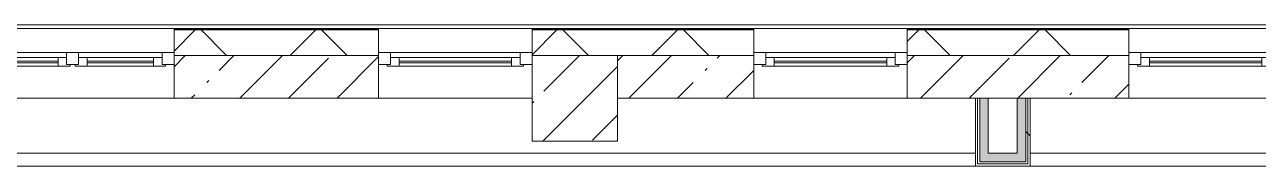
# Model space of a CAD drawing. Header units: millimetres. Extents: x -7229 to 193500, y -8553 to 29000.
# Drawn here: x 102574 to 109809, y 20753 to 21580 of the extents above; entities that cross this region are included whole.
import ezdxf

# ---------------------------------------------------------------- set-up
doc = ezdxf.new("R2010")
doc.units = ezdxf.units.MM
doc.layers.add('A-FLOR-1', color=7, linetype='Continuous', lineweight=5, true_color=0xaaaaaa)
doc.layers.add('I-WALL-1', color=7, linetype='Continuous', lineweight=5, true_color=0xe7e7e7)
for name, color, linetype, lineweight in [('A-GLAZ', 7, 'Continuous', 5), ('A-WALL', 7, 'Continuous', 5), ('A-WALL-1', 7, 'Continuous', 9), ('I-WALL', 7, 'Continuous', 5), ('S-COLS', 7, 'Continuous', 5)]:
    doc.layers.add(name, color=color, linetype=linetype, lineweight=lineweight)
pattern_1 = [(45, (0, 0), (-530.33, 530.33), []), (135, (0, 0), (-530.33, -530.33), [])]

# ---------------------------------------------------------------- blocks, each defined once
blk = doc.blocks.new('120_Окно_СКБ_1Ст - 120_Окно_СКБ_1Ст 900х2500_h_ с форточкой-22876038-1_2_1_птичка зашивка')
at = {"layer": 'A-GLAZ'}
for p, q in [((-450, -127), (-450, -57)), ((-450, -57), (-380, -57)), ((450, -57), (-450, -57)), ((-380, -57), (-380, -127)), ((380, -127), (380, -57)), ((380, -57), (450, -57)), ((450, -57), (450, -127)), ((-380, -127), (-450, -127)), ((-450, -127), (-400, -127)), ((-380, -127), (-400, -127)), ((-400, -127), (-400, -137)), ((-400, -137), (400, -137)), ((400, -137), (-400, -137)), ((380, -87), (-380, -87)), ((-380, -87), (-380, -127)), ((-330, -137), (-330, -87)), ((-330, -107), (330, -107)), ((330, -117), (-330, -117)), ((330, -137), (330, -87)), ((380, -127), (380, -87)), ((450, -127), (380, -127)), ((400, -127), (380, -127)), ((400, -127), (450, -127)), ((400, -137), (400, -127))]:
    blk.add_line(p, q, dxfattribs=at)
blk = doc.blocks.new('120_Окно_СКБ_1Ст - 120_Окно_СКБ_1Ст 900х2500_h_ с форточкой-V17-1_2_1_птичка зашивка')
at = {"layer": 'A-GLAZ'}
for p, q in [((-450, -127), (-450, -57)), ((-450, -57), (-380, -57)), ((450, -57), (-450, -57)), ((-380, -57), (-380, -127)), ((380, -127), (380, -57)), ((380, -57), (450, -57)), ((450, -57), (450, -127)), ((-380, -127), (-450, -127)), ((-450, -127), (-400, -127)), ((-380, -127), (-400, -127)), ((-400, -127), (-400, -137)), ((-400, -137), (400, -137)), ((400, -137), (-400, -137)), ((380, -87), (-380, -87)), ((-380, -87), (-380, -127)), ((-330, -137), (-330, -87)), ((-330, -107), (330, -107)), ((330, -117), (-330, -117)), ((330, -137), (330, -87)), ((380, -127), (380, -87)), ((450, -127), (380, -127)), ((400, -127), (380, -127)), ((400, -127), (450, -127)), ((400, -137), (400, -127))]:
    blk.add_line(p, q, dxfattribs=at)
blk = doc.blocks.new('BSC_Колонна _Прямоугольная - 500х500-23282986-1_2_1_птичка зашивка')
at = {"layer": 'S-COLS'}
h = blk.add_hatch(dxfattribs=at)
h.set_pattern_fill('FP_96', color=256, style=0, pattern_type=2)
h.set_pattern_definition([(45, (-105800, -21150), (-285.1231, 285.1231), []), (45, (-105514.88, -21150), (-285.1231, 285.1231), [504.031, -100.806, 16.764, -84.042])])
h.paths.add_polyline_path([(250, -250), (250, 250), (-250, 250), (-250, -250), (-54.3, -250)])
for p, q in [((250, 250), (-250, 250)), ((-250, 250), (-250, -250)), ((250, -250), (250, 250)), ((-250, -250), (250, -250))]:
    blk.add_line(p, q, dxfattribs=at)
blk = doc.blocks.new('120_Окно_СКБ_2Ст_Фрамуга сверху - 120_Окно_СКБ_2Ст_2300х2500_h_ ДОО-23103760-1_2_1_птичка зашивка')
at = {"layer": 'A-GLAZ'}
for p, q in [((-1150, -127), (-1150, -57)), ((-1150, -57), (-1080, -57)), ((1150, -57), (-1150, -57)), ((-1080, -57), (-1080, -127)), ((-1080, -57), (1080, -57)), ((520, -127), (520, -57)), ((520, -57), (590, -57)), ((590, -57), (590, -127)), ((1080, -127), (1080, -57)), ((1080, -57), (1150, -57)), ((1150, -57), (1150, -127)), ((-1080, -127), (-1150, -127)), ((-1150, -127), (-1100, -127)), ((-1080, -127), (-1100, -127)), ((-1100, -127), (-1100, -137)), ((-1100, -137), (540, -137)), ((540, -137), (-1100, -137)), ((520, -87), (-1080, -87)), ((-1080, -87), (-1080, -127)), ((-1030, -137), (-1030, -87)), ((-1030, -107), (470, -107)), ((470, -117), (-1030, -117)), ((470, -137), (470, -87)), ((520, -127), (520, -87)), ((590, -127), (520, -127)), ((540, -127), (520, -127)), ((540, -127), (570, -127)), ((540, -127), (570, -127)), ((540, -137), (540, -127)), ((590, -127), (570, -127)), ((570, -127), (570, -137)), ((570, -137), (1100, -137)), ((1100, -137), (570, -137)), ((1080, -87), (590, -87)), ((590, -87), (590, -127)), ((640, -137), (640, -87)), ((640, -107), (1030, -107)), ((1030, -117), (640, -117)), ((1030, -137), (1030, -87)), ((1080, -127), (1080, -87)), ((1150, -127), (1080, -127)), ((1100, -127), (1080, -127)), ((1100, -127), (1150, -127)), ((1100, -137), (1100, -127))]:
    blk.add_line(p, q, dxfattribs=at)
blk = doc.blocks.new('Зашивка приборов отопления - Зашивка приборов отопления-33267402-1_2_1_птичка зашивка')
at = {"layer": 'A-WALL'}
for p, q in [((103450, 21150), (101150, 21150)), ((105550, 21150), (104650, 21150)), ((107750, 21150), (106850, 21150)), ((101150, 20829), (108150, 20829)), ((108150, 20829), (101150, 20829)), ((101150, 20754), (108150, 20754))]:
    blk.add_line(p, q, dxfattribs=at)
blk = doc.blocks.new('Зашивка приборов отопления1 - Зашивка приборов отопления-33268338-1_2_1_птичка зашивка')
at = {"layer": 'A-WALL'}
for p, q in [((109950, 21150), (109050, 21150)), ((108470, 20829), (110550, 20829)), ((110550, 20829), (108470, 20829)), ((108470, 20754), (110550, 20754))]:
    blk.add_line(p, q, dxfattribs=at)

msp = doc.modelspace()

# ---------------------------------------------------------------- hatches: boundary and pattern name
at = {"layer": 'A-WALL'}
h = msp.add_hatch(dxfattribs=at)
h.set_pattern_fill('FP_20', color=256, style=0, pattern_type=2)
h.set_pattern_definition([(45, (0, 0), (-353.5534, 353.5534), []), (135, (0, 0), (-353.5534, -353.5534), [])])
h.paths.add_polyline_path([(110803.2, 21400), (110694.6, 21550), (109950, 21550), (109950, 21400), (110694.6, 21400)])
h.paths.add_polyline_path([(106850, 21400), (106850, 21550), (105550, 21550), (105550, 21400), (106633.3, 21400)])
h.paths.add_polyline_path([(93060, 21400), (93310, 21400), (93306.5, 21550), (93060, 21550)])
h.paths.add_polyline_path([(103450, 21400), (104650, 21400), (104650, 21550), (103450, 21550), (103450, 21486)])
h.paths.add_polyline_path([(96680, 21400), (101150, 21400), (101150, 21550), (96610, 21550), (96610, 21400)])
h.paths.add_polyline_path([(111050, 21400), (111235.1, 21400), (111126.6, 21550), (110941.5, 21550), (110970.4, 21510)])
h.paths.add_polyline_path([(109050, 21400), (109050, 21550), (107750, 21550), (107750, 21400), (108419, 21400)])
at = {"layer": 'I-WALL'}
h = msp.add_hatch(dxfattribs=at)
h.set_pattern_fill('FP_1', color=256, style=0, pattern_type=2)
h.set_pattern_definition([(45, (0, 0), (-285.1231, 285.1231), []), (45, (285.12, 0), (-285.1231, 285.1231), [504.031, -100.806, 16.764, -84.042])])
h.paths.add_polyline_path([(103450, 21150), (104650, 21150), (104650, 21400), (103450, 21400), (103450, 21217.1)])
h.paths.add_polyline_path([(101150, 21150), (101150, 21400), (100800, 21400), (100800, 21150)])
h.paths.add_polyline_path([(108162.5, 21150), (109050, 21150), (109050, 21400), (107750, 21400), (107750, 21150), (108150, 21150)])
h.paths.add_polyline_path([(109950, 21150), (110350, 21150), (110350, 21400), (109950, 21400), (109950, 21373.5)])
h.paths.add_polyline_path([(106633.3, 21150), (106850, 21150), (106850, 21400), (106050, 21400), (106050, 21150)])
h = msp.add_hatch(dxfattribs=at)
h.set_pattern_fill('FP_112', color=256, style=0, pattern_type=2)
h.set_pattern_definition(pattern_1)
h.paths.add_polyline_path([(108445, 20779), (108457.5, 20779.7), (108457.5, 21150), (108445, 21150), (108445, 20786.2)])
h = msp.add_hatch(dxfattribs=at)
h.set_pattern_fill('FP_112', color=256, style=0, pattern_type=2)
h.set_pattern_definition(pattern_1)
h.paths.add_polyline_path([(108470, 20766.5), (108470, 21150), (108457.5, 21144.6), (108457.5, 20766.5)])
at = {"layer": 'I-WALL-1'}
for points in [[(108175, 20779), (108225, 20779), (108225, 21150), (108175, 21150), (108175, 20786.2)], [(108419, 20829), (108445, 20829), (108445, 21150), (108395, 21150), (108395, 20829)], [(108445, 20779), (108445, 20829), (108225, 20826.5), (108225, 20779), (108419, 20779)]]:
    msp.add_hatch(color=256, dxfattribs=at).paths.add_polyline_path(points)

# ---------------------------------------------------------------- linework, layer by layer
at = {"layer": 'A-FLOR-1'}
msp.add_line((108490, 20753), (108129, 20753), dxfattribs=at)
at = {"layer": 'A-WALL'}
for p, q in [((96570, 21580), (111141.9, 21580)), ((109050, 21558), (96610, 21558)), ((103450, 21558), (103450, 21400)), ((104650, 21400), (104650, 21558)), ((105550, 21558), (105550, 21400)), ((106850, 21400), (106850, 21558)), ((107750, 21558), (107750, 21400)), ((109050, 21400), (109050, 21558)), ((111130.7, 21558), (109050, 21558))]:
    msp.add_line(p, q, dxfattribs=at)
at = {"layer": 'A-WALL-1'}
for p, q in [((104650, 21553), (103450, 21553)), ((104650, 21550), (103450, 21550)), ((106850, 21553), (105550, 21553)), ((106850, 21550), (105550, 21550)), ((109050, 21553), (107750, 21553)), ((109050, 21550), (107750, 21550)), ((103450, 21400), (104650, 21400)), ((106050, 21400), (106850, 21400)), ((107750, 21400), (109050, 21400)), ((108225, 21150), (108150, 21150)), ((108162.5, 20766.5), (108162.5, 21150)), ((108175, 20779), (108175, 21150)), ((108470, 21150), (108395, 21150)), ((108445, 21150), (108445, 20779)), ((108457.5, 21150), (108457.5, 20766.5)), ((108457.5, 20766.5), (108162.5, 20766.5)), ((108445, 20779), (108175, 20779))]:
    msp.add_line(p, q, dxfattribs=at)
at = {"layer": 'I-WALL'}
for p, q in [((103450, 21400), (103450, 21150)), ((104650, 21150), (104650, 21400)), ((106850, 21150), (106850, 21400)), ((107750, 21400), (107750, 21150)), ((109050, 21150), (109050, 21400)), ((105550, 21150), (100800, 21150)), ((108150, 21150), (106050, 21150)), ((108150, 21150), (108150, 20754)), ((108225, 21150), (108395, 21150)), ((108225, 20829), (108225, 21150)), ((108395, 21150), (108395, 20829)), ((110350, 21150), (108470, 21150)), ((108470, 20754), (108470, 21150)), ((108395, 20829), (108225, 20829)), ((108150, 20754), (108470, 20754))]:
    msp.add_line(p, q, dxfattribs=at)

# ---------------------------------------------------------------- block references
at = {"layer": 'A-GLAZ'}
for name, p in [('120_Окно_СКБ_2Ст_Фрамуга сверху - 120_Окно_СКБ_2Ст_2300х2500_h_ ДОО-23103760-1_2_1_птичка зашивка', (102300, 21475)), ('120_Окно_СКБ_1Ст - 120_Окно_СКБ_1Ст 900х2500_h_ с форточкой-V17-1_2_1_птичка зашивка', (105100, 21475)), ('120_Окно_СКБ_1Ст - 120_Окно_СКБ_1Ст 900х2500_h_ с форточкой-22876038-1_2_1_птичка зашивка', (107300, 21475)), ('120_Окно_СКБ_1Ст - 120_Окно_СКБ_1Ст 900х2500_h_ с форточкой-22876038-1_2_1_птичка зашивка', (109500, 21475))]:
    msp.add_blockref(name, p, dxfattribs=at)
at = {"layer": 'A-WALL'}
for name in ['Зашивка приборов отопления - Зашивка приборов отопления-33267402-1_2_1_птичка зашивка', 'Зашивка приборов отопления1 - Зашивка приборов отопления-33268338-1_2_1_птичка зашивка']:
    msp.add_blockref(name, (0, 0), dxfattribs=at)
at = {"layer": 'S-COLS'}
msp.add_blockref('BSC_Колонна _Прямоугольная - 500х500-23282986-1_2_1_птичка зашивка', (105800, 21150), dxfattribs=at)

doc.saveas('drawing.dxf')
